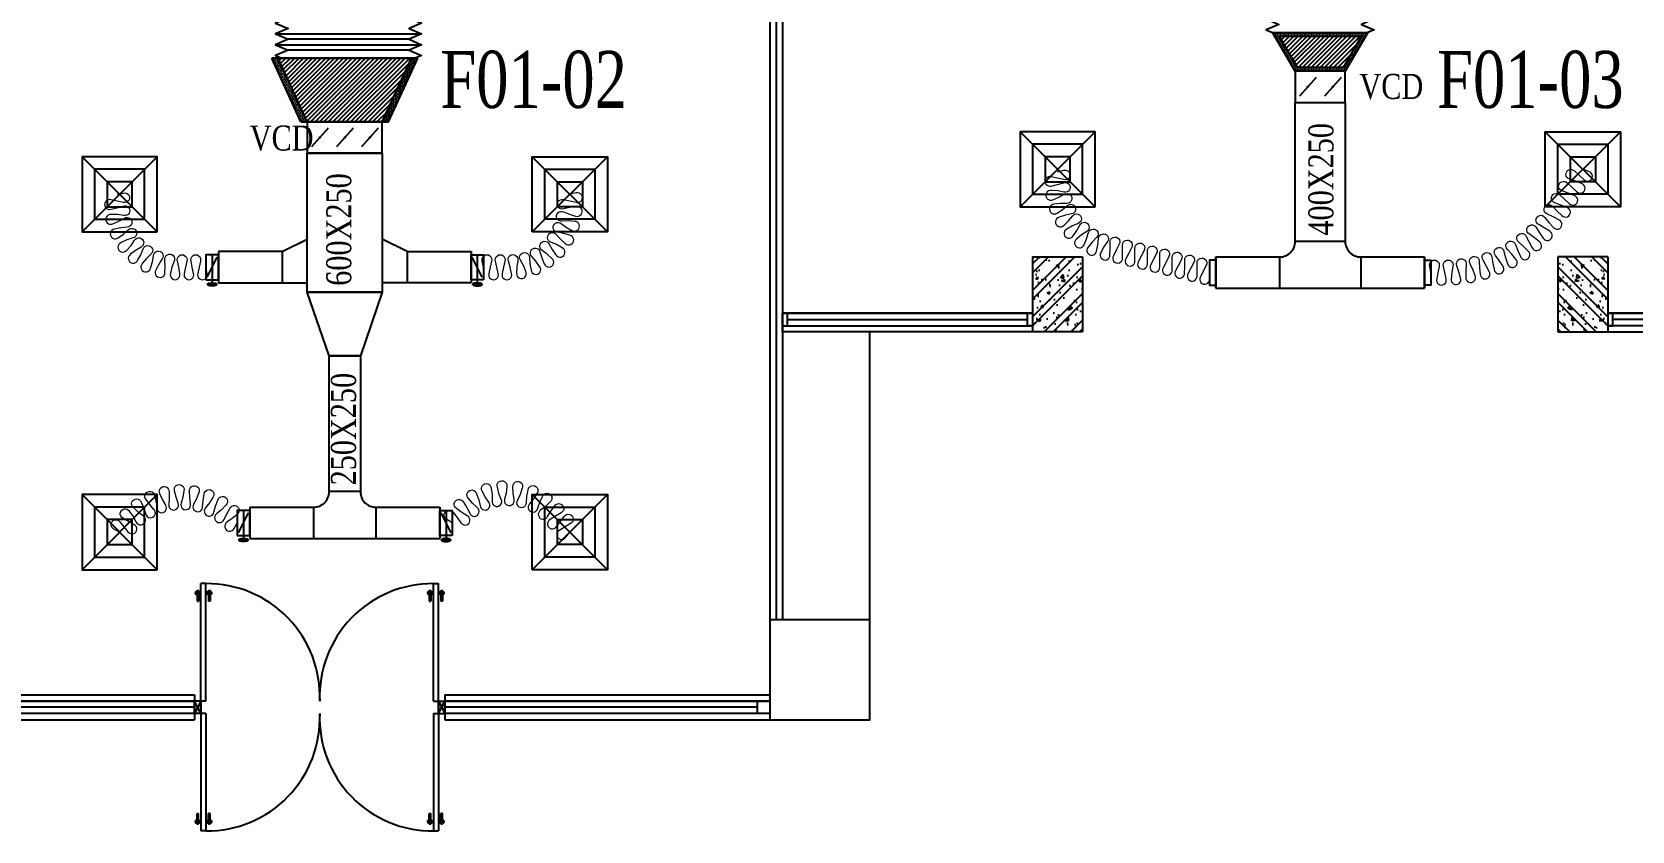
# Model space of a CAD drawing. Header units: metres. Extents: x 352651 to 1421851, y -87441 to -24441.
# Drawn here: x 376832 to 389626, y -74148 to -67763 of the extents above; entities that cross this region are included whole.
import ezdxf

# ---------------------------------------------------------------- set-up
doc = ezdxf.new("R2010")
doc.units = ezdxf.units.M
doc.header["$LTSCALE"] = 300
doc.header["$MEASUREMENT"] = 0
for name, color, linetype in [('bat noi mem', 4, 'CONTINUOUS'), ('CUA', 8, 'CONTINUOUS'), ('CUAGIO', 2, 'CONTINUOUS'), ('KICH-THUOC', 9, 'CONTINUOUS'), ('KT', 1, 'CONTINUOUS'), ('NOITHAT', 145, 'CONTINUOUS'), ('THAY', 9, 'CONTINUOUS'), ('vach', 6, 'CONTINUOUS')]:
    doc.layers.add(name, color=color, linetype=linetype)
doc.layers.add('noi mem', color=5, linetype='BATTING', lineweight=0)
doc.styles.add('PHU', font='vntimeh.shx', dxfattribs={"width": 0.8})
doc.styles.add('ROMANS', font='romans.shx', dxfattribs={"width": 0.75, "bigfont": 'romancvn.shx'})
doc.linetypes.add('BATTING', pattern='A,0.0001,-0.1,[134,ltypeshp.shx,S=0.1,R=0,X=-0.1,Y=0],-0.2,[134,ltypeshp.shx,S=0.1,R=180,X=0.1,Y=0],-0.1', length=0.4001)
pattern_1 = [(0, (-81853.95, 217304.134), (6.25, -12.5), [0, -12.5])]

# ---------------------------------------------------------------- blocks, each defined once
blk = doc.blocks.new('cot1')
at = {"layer": 'vach'}
blk.add_lwpolyline([(-400, -400), (400, -400), (400, 400), (-400, 400)], close=True, dxfattribs=at)
blk = doc.blocks.new('SAD')
at = {"layer": 'CUAGIO', "color": 8}
for p, q in [((-300, -300), (300, 300)), ((300, -300), (-300, 300))]:
    blk.add_line(p, q, dxfattribs=at)
at = {"layer": 'CUAGIO'}
blk.add_lwpolyline([(300, -300), (300, 300), (-300, 300), (-300, -300)], close=True, dxfattribs=at)
at = {"layer": 'CUAGIO', "color": 8}
for points in [[(200, -200), (200, 200), (-200, 200), (-200, -200)], [(100, -100), (100, 100), (-100, 100), (-100, -100)]]:
    blk.add_lwpolyline(points, close=True, dxfattribs=at)
blk = doc.blocks.new('1-van gio D200')
at = {"layer": 'CUAGIO'}
h = blk.add_hatch(dxfattribs=at)
h.set_pattern_fill('ANSI31', color=256, scale=100, style=0)
edge = h.paths.add_edge_path()
edge.add_ellipse((486127, -58494), major_axis=(-38.1, 0), ratio=0.310482, start_angle=0, end_angle=360, ccw=False)
for p, q in [((486167, -58437), (486087, -58277)), ((486127, -58257), (486127, -58494))]:
    blk.add_line(p, q, dxfattribs=at)
at = {"layer": 'CUAGIO', "const_width": 3}
for points in [[(486127, -58457), (486177, -58457), (486177, -58257), (486077, -58257), (486077, -58457), (486127, -58457)], [(486167, -58437), (486087, -58277)], [(486127, -58257), (486127, -58494)]]:
    blk.add_lwpolyline(points, dxfattribs=at)
at = {"layer": 'CUAGIO'}
blk.add_lwpolyline([(486177, -58457), (486077, -58457), (486077, -58257), (486177, -58257)], close=True, dxfattribs=at)
at = {"layer": 'CUAGIO', "const_width": 5.35}
blk.add_lwpolyline([(486131, -58357, -1), (486123, -58357, -1)], format="xyb", close=True, dxfattribs=at)
at = {"layer": 'CUAGIO', "extrusion": (0, 0, -1)}
blk.add_ellipse((486127, -58494), major_axis=(-38.1, 0), ratio=0.310482, start_param=-1.570796, end_param=4.712389, dxfattribs=at)

msp = doc.modelspace()

# ---------------------------------------------------------------- hatches: boundary and pattern name
at = {"layer": 'CUAGIO'}
h = msp.add_hatch(dxfattribs=at)
h.set_pattern_fill('DOTS', color=256, scale=200, style=0)
h.set_pattern_definition(pattern_1)
h.paths.add_polyline_path([(378799, -67971), (378749, -67971), (378982.5, -68481), (379032.5, -68481)])
h = msp.add_hatch(dxfattribs=at)
h.set_pattern_fill('DOTS', color=256, scale=200, style=0)
h.set_pattern_definition(pattern_1)
h.paths.add_polyline_path([(379632.5, -68481), (379682.5, -68481), (379916, -67971), (379866, -67971)])
at = {"layer": 'KICH-THUOC'}
h = msp.add_hatch(dxfattribs=at)
h.set_pattern_fill('DOTS', color=2, scale=200, style=0)
h.set_pattern_definition([(0, (-203304.336, -94.412), (6.25, 12.5), [0, -12.5])])
h.paths.add_polyline_path([(386803.8, -67795.5), (387461.3, -67795.5), (387315.3, -68045.5), (386949.7, -68045.5)], flags=16)
h.paths.add_polyline_path([(386751.5, -67765.5), (387513.5, -67765.5), (387332.5, -68075.5), (386932.5, -68075.5)])
h = msp.add_hatch(dxfattribs=at)
h.set_pattern_fill('ANSI31', color=2, scale=200, style=0)
h.set_pattern_definition([(45, (-203304.336, -94.412), (-17.6776695, 17.6776695), [])])
h.paths.add_polyline_path([(386803.8, -67795.5), (386905.6, -67969.9), (387359.5, -67969.9), (387461.3, -67795.5)])
h.paths.add_polyline_path([(386905.6, -67969.9), (386949.7, -68045.5), (387315.3, -68045.5), (387359.5, -67969.9)])
h = msp.add_hatch(dxfattribs=at)
h.set_pattern_fill('ANSI31', color=2, scale=200, style=0)
h.set_pattern_definition([(45, (-203304.336, -94.41), (-17.6776695, 17.6776695), [])])
h.paths.add_polyline_path([(379632.5, -68481), (379032.5, -68481), (378799, -67971), (379866, -67971)])
at = {"layer": 'NOITHAT', "linetype": 'Continuous'}
h = msp.add_hatch(dxfattribs=at)
h.set_pattern_fill('AR-CONC,_O', color=256, scale=30)
h.set_pattern_definition([(50, (-89100, -347750.56), (215.178055, -18.82564), [22.5, -247.5]), (355, (-89100, -347750.56), (-41.6254, 225.65764), [18, -198]), (100.4514, (-89082.07, -347752.12), (173.552815, 206.83186), [19.12206, -210.34263]), (46.1842, (-89100, -347690.56), (320.17231, -49.6557), [33.75, -371.25]), (96.6356, (-89073.32, -347694.7), (280.39881, 292.23536), [28.68309, -315.5139]), (351.1842, (-89100, -347690.56), (280.39858, 292.23558), [27, -297]), (21, (-89070, -347705.56), (179.072116, -120.78567), [22.5, -247.5]), (326, (-89070, -347705.56), (72.9946, 217.54501), [18, -198]), (71.4514, (-89055.08, -347715.62), (252.06679, 96.75915), [19.12206, -210.34263]), (37.5, (-89100, -347750.556), (3.647957, 99.868156), [0, -195.6, 0, -201, 0, -198.75]), (7.5, (-89100, -347750.56), (78.920861, 118.323514), [0, -114.6, 0, -191.1, 0, -75.75]), (327.5, (-89166.9, -347750.556), (160.146731, -6.766462), [0, -75, 0, -234, 0, -310.5]), (317.5, (-89196.9, -347750.56), (174.95585, 30.031495), [0, -97.5, 0, -155.4, 0, -220.5])])
h.paths.add_polyline_path([(384832.5, -70159.6), (385232.5, -70159.6), (385232.5, -69559.6), (384832.5, -69559.6)])
h = msp.add_hatch(dxfattribs=at)
h.set_pattern_fill('ANSI32,_O', color=256, scale=400)
h.set_pattern_definition([(45, (-89100, -347750.56), (-106.066017, 106.066017), []), (45, (-89029.29, -347750.56), (-106.066017, 106.066017), [])])
h.paths.add_polyline_path([(384832.5, -70159.6), (385232.5, -70159.6), (385232.5, -69559.6), (384832.5, -69559.6)])
h = msp.add_hatch(dxfattribs=at)
h.set_pattern_fill('AR-CONC,_O', color=256, scale=30)
h.set_pattern_definition([(130, (863365.03, -347750.56), (-215.178055, -18.82564), [22.5, -247.5]), (185, (863365.03, -347750.56), (41.6254, 225.65764), [18, -198]), (79.5486, (863347.1, -347752.12), (-173.552815, 206.83186), [19.12206, -210.34263]), (133.8158, (863365.03, -347690.56), (-320.17231, -49.6557), [33.75, -371.25]), (83.3644, (863338.35, -347694.7), (-280.39881, 292.23536), [28.68309, -315.5139]), (188.8158, (863365.03, -347690.56), (-280.39858, 292.23558), [27, -297]), (159, (863335.03, -347705.56), (-179.072116, -120.78567), [22.5, -247.5]), (214, (863335.03, -347705.56), (-72.9946, 217.54501), [18, -198]), (108.5486, (863320.1, -347715.62), (-252.06679, 96.75915), [19.12206, -210.34263]), (142.5, (863365.03, -347750.556), (-3.647957, 99.868156), [0, -195.6, 0, -201, 0, -198.75]), (172.5, (863365.03, -347750.56), (-78.920861, 118.323514), [0, -114.6, 0, -191.1, 0, -75.75]), (212.5, (863431.93, -347750.556), (-160.146731, -6.766462), [0, -75, 0, -234, 0, -310.5]), (222.5, (863461.93, -347750.56), (-174.95585, 30.031495), [0, -97.5, 0, -155.4, 0, -220.5])])
h.paths.add_polyline_path([(389432.5, -70159.6), (389032.5, -70159.6), (389032.5, -69559.6), (389432.5, -69559.6)])
h = msp.add_hatch(dxfattribs=at)
h.set_pattern_fill('ANSI32,_O', color=256, scale=400)
h.set_pattern_definition([(135, (863365.03, -347750.56), (106.066017, 106.066017), []), (135, (863294.32, -347750.56), (106.066017, 106.066017), [])])
h.paths.add_polyline_path([(389432.5, -70159.6), (389032.5, -70159.6), (389032.5, -69559.6), (389432.5, -69559.6)])

# ---------------------------------------------------------------- linework, layer by layer
at = {"layer": 'bat noi mem'}
for p, q in [((378779.4, -67778.1), (379946.4, -67778.1)), ((378779.4, -67863.9), (379946.4, -67863.9)), ((379846.4, -67821), (378879.4, -67821)), ((379846.4, -67906.7), (378879.4, -67906.7)), ((378799, -67971), (379866, -67971)), ((379866, -67971), (378799, -67971))]:
    msp.add_line(p, q, dxfattribs=at)
for points in [[(386751.5, -67465.5), (386701.5, -67487), (386801.5, -67529.8), (386701.5, -67572.7), (386801.5, -67615.5), (386701.5, -67658.4), (386801.5, -67701.3), (386701.5, -67744.1), (386751.5, -67765.5)], [(387513.5, -67465.5), (387563.5, -67487), (387463.5, -67529.8), (387563.5, -67572.7), (387463.5, -67615.5), (387563.5, -67658.4), (387463.5, -67701.3), (387563.5, -67744.1), (387513.5, -67765.5)], [(378829.4, -67671), (378779.4, -67692.4), (378879.4, -67735.3), (378779.4, -67778.1), (378879.4, -67821), (378779.4, -67863.9), (378879.4, -67906.7), (378779.4, -67949.6), (378829.4, -67971)], [(379896.4, -67671), (379946.4, -67692.4), (379846.4, -67735.3), (379946.4, -67778.1), (379846.4, -67821), (379946.4, -67863.9), (379846.4, -67906.7), (379946.4, -67949.6), (379896.4, -67971)]]:
    msp.add_lwpolyline(points, dxfattribs=at)
at = {"layer": 'CUA', "linetype": 'Continuous'}
for p, q in [((382832.5, -65859.6), (382832.5, -72459.6)), ((382732.5, -65959.6), (382732.5, -72459.6)), ((382782.5, -65909.6), (382782.5, -72459.6)), ((384832.5, -70009.6), (382832.5, -70009.6)), ((382832.5, -70009.6), (384832.5, -70009.6)), ((382872.5, -70059.6), (384792.5, -70059.6)), ((389432.5, -70009.6), (391432.5, -70009.6)), ((391432.5, -70009.6), (389432.5, -70009.6)), ((391392.5, -70059.6), (389472.5, -70059.6)), ((382832.5, -70109.6), (384832.5, -70109.6)), ((383532.5, -72459.6), (383532.5, -70159.6)), ((391432.5, -70109.6), (389432.5, -70109.6)), ((375532.5, -73109.6), (378132.5, -73109.6)), ((378132.5, -73109.6), (375532.5, -73109.6)), ((378132.5, -73159.6), (375572.5, -73159.6)), ((382732.5, -73109.6), (380132.5, -73109.6)), ((380132.5, -73109.6), (382732.5, -73109.6)), ((382632.5, -73159.6), (380132.5, -73159.6)), ((378132.5, -73209.6), (375532.5, -73209.6)), ((382732.5, -73209.6), (380132.5, -73209.6))]:
    msp.add_line(p, q, dxfattribs=at)
at = {"layer": 'CUA'}
for p, q in [((378182, -72245.8), (378132.8, -72245.8)), ((378151.5, -72262), (378151.5, -72311.3)), ((378157.4, -72219.6), (378157.4, -72274.5)), ((378163.3, -72262), (378163.3, -72311.3)), ((378182.5, -73109.6), (378182.5, -72171.1)), ((378222.5, -72171.1), (378182.5, -72171.1)), ((378222.5, -73109.6), (378222.5, -72171.1)), ((378225.6, -72245.8), (378274.8, -72245.8)), ((378244.4, -72262), (378244.4, -72311.3)), ((378250.3, -72219.6), (378250.3, -72274.5)), ((378256.2, -72262), (378256.2, -72311.3)), ((380039.4, -72245.8), (379990.2, -72245.8)), ((380008.9, -72262), (380008.9, -72311.3)), ((380014.8, -72219.6), (380014.8, -72274.5)), ((380020.7, -72262), (380020.7, -72311.3)), ((380042.5, -73109.6), (380042.5, -72171.1)), ((380042.5, -72171.1), (380082.5, -72171.1)), ((380082.5, -73109.6), (380082.5, -72171.1)), ((380083, -72245.8), (380132.2, -72245.8)), ((380101.7, -72262), (380101.7, -72311.3)), ((380107.7, -72219.6), (380107.7, -72274.5)), ((380113.6, -72262), (380113.6, -72311.3)), ((378151.5, -72311.3), (378163.3, -72311.3)), ((378256.2, -72311.3), (378244.4, -72311.3)), ((380008.9, -72311.3), (380020.7, -72311.3)), ((380113.6, -72311.3), (380101.7, -72311.3)), ((378132.5, -73209.6), (378132.5, -73109.6)), ((378182.5, -73109.6), (378132.5, -73209.6)), ((378182.5, -73209.6), (378132.5, -73109.6)), ((378182.5, -73109.6), (378132.5, -73109.6)), ((378132.5, -73109.6), (378132.5, -73209.6)), ((378182.5, -73209.6), (378132.5, -73109.6)), ((378182.5, -73109.6), (378132.5, -73209.6)), ((378182.5, -73109.6), (378132.5, -73109.6)), ((378182.5, -73109.6), (378132.5, -73109.6)), ((378182.5, -73109.6), (378182.5, -73209.6)), ((378182.5, -73209.6), (378182.5, -73109.6)), ((378222.5, -73109.6), (378182.5, -73109.6)), ((380042.5, -73109.6), (380082.5, -73109.6)), ((380082.5, -73109.6), (380082.5, -73209.6)), ((380082.5, -73109.6), (380132.5, -73209.6)), ((380082.5, -73209.6), (380132.5, -73109.6)), ((380082.5, -73109.6), (380132.5, -73109.6)), ((380082.5, -73209.6), (380082.5, -73109.6)), ((380082.5, -73209.6), (380132.5, -73109.6)), ((380082.5, -73109.6), (380132.5, -73209.6)), ((380082.5, -73109.6), (380132.5, -73109.6)), ((380132.5, -73209.6), (380132.5, -73109.6)), ((380132.5, -73109.6), (380132.5, -73209.6)), ((378182.5, -73209.6), (378132.5, -73209.6)), ((378182.5, -73209.6), (378132.5, -73209.6)), ((378182.5, -73209.6), (378132.5, -73209.6)), ((378182.5, -73209.6), (378182.5, -74148)), ((378222.5, -73209.6), (378182.5, -73209.6)), ((378222.5, -73209.6), (378222.5, -74148)), ((380042.5, -73209.6), (380042.5, -74148)), ((380042.5, -73209.6), (380082.5, -73209.6)), ((380082.5, -73209.6), (380082.5, -74148)), ((380082.5, -73209.6), (380132.5, -73209.6)), ((380082.5, -73209.6), (380132.5, -73209.6)), ((378182, -74073.3), (378132.8, -74073.3)), ((378151.5, -74007.8), (378163.3, -74007.8)), ((378151.5, -74057.1), (378151.5, -74007.8)), ((378157.4, -74099.5), (378157.4, -74044.6)), ((378163.3, -74057.1), (378163.3, -74007.8)), ((378225.6, -74073.3), (378274.8, -74073.3)), ((378244.4, -74057.1), (378244.4, -74007.8)), ((378256.2, -74007.8), (378244.4, -74007.8)), ((378250.3, -74099.5), (378250.3, -74044.6)), ((378256.2, -74057.1), (378256.2, -74007.8)), ((380039.4, -74073.3), (379990.2, -74073.3)), ((380008.9, -74057.1), (380008.9, -74007.8)), ((380008.9, -74007.8), (380020.7, -74007.8)), ((380014.8, -74099.5), (380014.8, -74044.6)), ((380020.7, -74057.1), (380020.7, -74007.8)), ((380083, -74073.3), (380132.2, -74073.3)), ((380113.6, -74007.8), (380101.7, -74007.8)), ((380101.7, -74057.1), (380101.7, -74007.8)), ((380107.7, -74099.5), (380107.7, -74044.6)), ((380113.6, -74057.1), (380113.6, -74007.8)), ((378222.5, -74148), (378182.5, -74148)), ((380042.5, -74148), (380082.5, -74148))]:
    msp.add_line(p, q, dxfattribs=at)
at = {"layer": 'CUA', "linetype": 'Continuous'}
for points in [[(382832.5, -70109.6), (382872.5, -70109.6), (382872.5, -70009.6), (382832.5, -70009.6)], [(384832.5, -70109.6), (384792.5, -70109.6), (384792.5, -70009.6), (384832.5, -70009.6)], [(389432.5, -70109.6), (389472.5, -70109.6), (389472.5, -70009.6), (389432.5, -70009.6)], [(382732.5, -73209.6), (382632.5, -73209.6), (382632.5, -73109.6), (382732.5, -73109.6)], [(382732.5, -73109.6), (382732.5, -73109.6), (382632.5, -73109.6), (382632.5, -73109.6)]]:
    msp.add_lwpolyline(points, close=True, dxfattribs=at)
at = {"layer": 'CUA'}
for centre in [(378157.4, -72245.8), (378250.3, -72245.8), (380014.8, -72245.8), (380107.7, -72245.8), (378157.4, -74073.3), (378250.3, -74073.3), (380014.8, -74073.3), (380107.7, -74073.3)]:
    msp.add_circle(centre, 17.3, dxfattribs=at)
for centre, start, end in [((378230.2, -73074.1), 357.74899, 90.48779), ((380034.8, -73074.1), 89.51221, 182.25101), ((378230.2, -73245), 269.51221, 2.25101), ((380034.8, -73245), 177.74899, 270.48779)]:
    msp.add_arc(centre, 903, start, end, dxfattribs=at)
at = {"layer": 'CUAGIO'}
for p, q in [((379916, -67971), (378749, -67971)), ((378982.5, -68481), (378749, -67971)), ((378749, -67971), (379916, -67971)), ((378799, -67971), (379866, -67971)), ((379866, -67971), (378799, -67971)), ((379032.5, -68481), (378799, -67971)), ((379632.5, -68481), (379866, -67971)), ((379682.5, -68481), (379916, -67971)), ((387099.5, -68126.3), (386965.6, -68274.8)), ((387299.5, -68126.3), (387165.6, -68274.8)), ((379032.5, -68481), (378982.5, -68481)), ((378982.5, -68481), (379682.5, -68481)), ((379032.5, -68481), (378982.5, -68481)), ((379199.5, -68531.7), (379065.6, -68680.3)), ((379399.5, -68531.7), (379265.6, -68680.3)), ((379599.5, -68531.7), (379465.6, -68680.3)), ((379632.5, -68481), (379682.5, -68481)), ((379632.5, -68481), (379682.5, -68481)), ((379632.5, -68731), (379032.5, -68731)), ((378832.5, -69517.8), (379032.5, -69417.8)), ((379832.5, -69517.8), (379632.5, -69417.8)), ((387332.5, -69435.5), (386932.5, -69435.5)), ((378832.5, -69517.8), (378322.5, -69517.8)), ((378322.5, -69517.8), (378322.5, -69767.8)), ((378832.5, -69517.8), (378832.5, -69767.8)), ((379832.5, -69517.8), (380342.5, -69517.8)), ((379832.5, -69517.8), (379832.5, -69767.8)), ((380342.5, -69517.8), (380342.5, -69767.8)), ((386297.5, -69560.5), (386297.5, -69810.5)), ((386297.5, -69810.5), (386297.5, -69560.5)), ((386807.5, -69560.5), (386807.5, -69810.5)), ((387457.5, -69560.5), (387457.5, -69810.5)), ((387967.5, -69560.5), (387967.5, -69810.5)), ((387967.5, -69810.5), (387967.5, -69560.5)), ((378322.5, -69767.8), (379032.5, -69767.8)), ((380342.5, -69767.8), (379632.5, -69767.8)), ((379457.5, -71436), (379207.5, -71436)), ((378572.5, -71561), (378572.5, -71811)), ((379082.5, -71561), (379082.5, -71811)), ((379582.5, -71561), (379582.5, -71811)), ((380092.5, -71561), (380092.5, -71811))]:
    msp.add_line(p, q, dxfattribs=at)
at = {"layer": 'CUAGIO', "ltscale": 1.5}
for p, q in [((386807.5, -69810.5), (387457.5, -69810.5)), ((379082.5, -71811), (379582.5, -71811))]:
    msp.add_line(p, q, dxfattribs=at)
at = {"layer": 'CUAGIO'}
for points in [[(386932.5, -68325.5), (387332.5, -68325.5), (387332.5, -68075.5), (386932.5, -68075.5)], [(379032.5, -68731), (379632.5, -68731), (379632.5, -68481), (379032.5, -68481)], [(378322.5, -69542.8), (378272.5, -69542.8), (378272.5, -69742.8), (378322.5, -69742.8)], [(380342.5, -69542.8), (380392.5, -69542.8), (380392.5, -69742.8), (380342.5, -69742.8)], [(386297.5, -69585.5), (386247.5, -69585.5), (386247.5, -69785.5), (386297.5, -69785.5)], [(387967.5, -69585.5), (388017.5, -69585.5), (388017.5, -69785.5), (387967.5, -69785.5)], [(379032.5, -69841), (379632.5, -69841), (379457.5, -70351), (379207.5, -70351)], [(378572.5, -71586), (378522.5, -71586), (378522.5, -71786), (378572.5, -71786)], [(380092.5, -71586), (380142.5, -71586), (380142.5, -71786), (380092.5, -71786)]]:
    msp.add_lwpolyline(points, close=True, dxfattribs=at)
at = {"layer": 'CUAGIO', "const_width": 10}
for points in [[(387027.5, -68200.5, -1), (387037.5, -68200.5, -1)], [(387227.5, -68200.5, -1), (387237.5, -68200.5, -1)], [(379127.5, -68606, -1), (379137.5, -68606, -1)], [(379327.5, -68606, -1), (379337.5, -68606, -1)], [(379527.5, -68606, -1), (379537.5, -68606, -1)]]:
    msp.add_lwpolyline(points, format="xyb", close=True, dxfattribs=at)
at = {"layer": 'CUAGIO', "color": 2}
msp.add_lwpolyline([(386297.5, -69560.5), (386807.5, -69560.5, 0.4142136), (386932.5, -69435.5), (386932.5, -68325.5), (387332.5, -68325.5), (387332.5, -69435.5, 0.4142136), (387457.5, -69560.5), (387967.5, -69560.5)], format="xyb", dxfattribs=at)
msp.add_lwpolyline([(379632.5, -69841), (379032.5, -69841), (379032.5, -68731), (379632.5, -68731)], close=True, dxfattribs=at)
for points in [[(386297.5, -69810.5), (386807.5, -69810.5)], [(387457.5, -69810.5), (387967.5, -69810.5)]]:
    msp.add_lwpolyline(points, dxfattribs=at)
at = {"layer": 'CUAGIO'}
msp.add_lwpolyline([(378572.5, -71561), (379082.5, -71561, 0.4142136), (379207.5, -71436), (379207.5, -70351), (379457.5, -70351), (379457.5, -71436, 0.4142136), (379582.5, -71561), (380092.5, -71561)], format="xyb", dxfattribs=at)
for points in [[(378572.5, -71811), (379082.5, -71811)], [(379582.5, -71811), (380092.5, -71811)]]:
    msp.add_lwpolyline(points, dxfattribs=at)
at = {"layer": 'KICH-THUOC', "color": 2}
for points in [[(386751.5, -67765.5), (387513.5, -67765.5), (387332.5, -68075.5), (386932.5, -68075.5)], [(386803.8, -67795.5), (387461.3, -67795.5), (387315.3, -68045.5), (386949.7, -68045.5)]]:
    msp.add_lwpolyline(points, close=True, dxfattribs=at)
at = {"layer": 'noi mem', "linetype": 'ByBlock', "ltscale": 1.5}
for points in [[(385032.5, -68879.6), (385082.5, -68867.6, -1.3333333), (385082.5, -68942.6), (385032.5, -68930.7), (384982.5, -68918.8, 1.3333333), (384982.5, -68993.8), (385032.5, -68981.8), (385081.2, -68967.3, -1.3333333), (385085.2, -69042.2), (385035.2, -69032.9), (384983.4, -69028.7, 1.3333333), (384994.7, -69102.8), (385042.9, -69083.4), (385087.8, -69059.7, -1.3333333), (385106.3, -69132.4), (385055.5, -69132.9), (385003.8, -69138.9, 1.3333333), (385029.3, -69209.4), (385072.8, -69181), (385112.3, -69149, -1.3333333), (385144.5, -69216.7), (385094.8, -69227.2), (385045.2, -69243, 1.3333333), (385083.9, -69307.3), (385121.1, -69271), (385153.6, -69231.9, -1.3333333), (385198.4, -69292.1), (385151.6, -69312), (385106.1, -69337.1, 1.3333333), (385156.5, -69392.7), (385186, -69349.8), (385210.3, -69305.2, -1.3333333), (385265.8, -69355.6), (385223.8, -69384.1), (385184.1, -69417.7, 1.3333333), (385244.3, -69462.4), (385264.9, -69414.6), (385280.1, -69366.1, -1.3333333), (385344.4, -69404.7), (385308.7, -69440.9), (385276.2, -69481.5, 1.3333333), (385344, -69513.7), (385354.9, -69462.8), (385360.3, -69412.3, -1.3333333), (385430.9, -69437.7), (385403, -69480.1), (385378.7, -69525.9, 1.3333333), (385451.2, -69544.9), (385452.4, -69493), (385452.6, -69441.6, -1.3333333), (385525.5, -69459.3), (385502.1, -69505.1), (385478.7, -69550.9, 1.3333333), (385551.6, -69568.5), (385551.8, -69517.1), (385552, -69465.7, -1.3333333), (385624.9, -69483.4), (385601.5, -69529.1), (385578.1, -69574.9, 1.3333333), (385651, -69592.6), (385651.2, -69541.2), (385651.4, -69489.8, -1.3333333), (385724.3, -69507.4), (385700.9, -69553.2), (385677.5, -69599, 1.3333333), (385750.4, -69616.6), (385750.6, -69565.2), (385750.7, -69513.8, -1.3333333), (385823.6, -69531.5), (385800.3, -69577.3), (385776.9, -69623.1, 1.3333333), (385849.8, -69640.7), (385850, -69589.3), (385850.1, -69537.9, -1.3333333), (385923, -69555.5), (385899.7, -69601.3), (385876.3, -69647.1, 1.3333333), (385949.2, -69664.8), (385949.4, -69613.4), (385949.5, -69562, -1.3333333), (386022.4, -69579.6), (385999, -69625.4), (385975.7, -69671.2, 1.3333333), (386048.6, -69688.8), (386048.7, -69637.4), (386048.9, -69586, -1.3333333), (386121.8, -69603.7), (386098.4, -69649.5), (386075.1, -69695.2, 1.3333333), (386148, -69712.9), (386148.1, -69661.5), (386148.3, -69610.1, -1.3333333), (386221.2, -69627.7), (386197.8, -69673.5), (386174.5, -69719.3, 1.3333333), (386247.3, -69737), (386247.5, -69685.5)], [(388017.5, -69685.5), (388008.1, -69635.5, -1.3333333), (388083.1, -69635.5), (388073.6, -69685.5), (388064.2, -69735.6, 1.3333333), (388139.2, -69735.5), (388129.7, -69685.5), (388118.4, -69636.2, -1.3333333), (388193.3, -69633.5), (388185.7, -69683.4), (388180.7, -69734.4, 1.3333333), (388255.4, -69727.8), (388241.5, -69678.5), (388225.2, -69630.6, -1.3333333), (388299.5, -69620.2), (388297, -69670.6), (388297.3, -69721.9, 1.3333333), (388371, -69707.6), (388352.1, -69660), (388330.9, -69614.1, -1.3333333), (388403.7, -69596), (388406.5, -69646.4), (388412.1, -69697.4, 1.3333333), (388483.8, -69675.6), (388460.1, -69630.2), (388434.4, -69586.7, -1.3333333), (388504.9, -69561.2), (388512.9, -69611.1), (388523.7, -69661.2, 1.3333333), (388592.8, -69632.2), (388564.5, -69589.4), (388534.5, -69548.8, -1.3333333), (388602, -69516.2), (388615, -69565), (388630.9, -69613.8, 1.3333333), (388696.7, -69577.7), (388664.2, -69538.1), (388630.1, -69500.8, -1.3333333), (388693.9, -69461.5), (388711.9, -69508.7), (388732.8, -69555.5, 1.3333333), (388794.5, -69512.9), (388758.1, -69476.8), (388720.3, -69443.3, -1.3333333), (388779.7, -69397.5), (388802.5, -69442.7), (388828, -69487.1, 1.3333333), (388885, -69438.4), (388845.1, -69406.2), (388804.1, -69376.7, -1.3333333), (388858.5, -69325.1), (388885.8, -69367.7), (388915.8, -69409.2, 1.3333333), (388967.5, -69354.9), (388924.4, -69327), (388880.6, -69301.9, -1.3333333), (388929.4, -69245), (388960.9, -69284.5), (388995, -69322.7, 1.3333333), (389040.8, -69263.4), (388995.2, -69240.1), (388949, -69219.6, -1.3333333), (388991.7, -69158), (389027.1, -69194), (389064.7, -69228.7, 1.3333333), (389104.4, -69165.1), (389056.8, -69146.5), (389009.2, -69128.4, -1.3333333), (389048.4, -69064.5), (389086.1, -69098.6), (389123.8, -69132.8, 1.3333333), (389163, -69068.9), (389115.4, -69050.8), (389067.8, -69032.8, -1.3333333), (389107, -68968.8), (389144.7, -69003), (389182.4, -69037.2, 1.3333333), (389221.5, -68973.2), (389174, -68955.2), (389126.4, -68937.2, -1.3333333), (389165.5, -68873.2), (389203.2, -68907.4), (389240.9, -68941.6, 1.3333333), (389280.1, -68877.6), (389232.5, -68859.6)], [(377512.5, -69059.6), (377562.5, -69049.2, -1.3333333), (377562.5, -69124.2), (377512.5, -69113.9), (377462.5, -69103.6, 1.3333333), (377462.6, -69178.6), (377512.6, -69168.1), (377560.9, -69154.2, -1.3333333), (377566.5, -69229), (377516.6, -69222.3), (377464.8, -69221.5, 1.3333333), (377478.7, -69295.2), (377526.7, -69275.6), (377570.7, -69251.2, -1.3333333), (377592.7, -69322.9), (377542.6, -69327.4), (377491.9, -69338.2, 1.3333333), (377521.9, -69407), (377564.3, -69377.2), (377601.8, -69343.6, -1.3333333), (377639.2, -69408.6), (377591.4, -69424.2), (377544.4, -69446, 1.3333333), (377588.9, -69506.3), (377623.6, -69467.8), (377652.7, -69426.8, -1.3333333), (377703.7, -69481.7), (377660.5, -69507.6), (377619.6, -69539.3, 1.3333333), (377676.4, -69588.3), (377701.7, -69543), (377720.8, -69496.5, -1.3333333), (377782.8, -69538.7), (377746.5, -69573.6), (377713.7, -69613.6, 1.3333333), (377780, -69648.6), (377794.5, -69598.9), (377802.8, -69549.3, -1.3333333), (377872.6, -69576.6), (377845, -69618.7), (377821.9, -69665, 1.3333333), (377894.4, -69684.4), (377897.5, -69632.7), (377894.5, -69582.4, -1.3333333), (377968.7, -69593.5), (377951.1, -69640.7), (377938.8, -69691, 1.3333333), (378013.8, -69693.8), (378005.4, -69642.8), (377995, -69592.8, -1.3333333), (378070, -69592.8), (378059.6, -69642.8), (378049.3, -69692.8, 1.3333333), (378124.3, -69692.8), (378113.9, -69642.8), (378103.6, -69592.8, -1.3333333), (378178.6, -69592.8), (378168.2, -69642.8), (378157.9, -69692.8, 1.3333333), (378232.9, -69692.8), (378222.5, -69642.8)], [(380442.5, -69642.8), (380431.7, -69592.8, -1.3333333), (380506.7, -69592.8), (380495.8, -69642.8), (380485, -69692.8, 1.3333333), (380560, -69692.8), (380549.1, -69642.8), (380538.2, -69592.8, -1.3333333), (380613.2, -69592.8), (380602.4, -69642.8), (380591.6, -69692.8, 1.3333333), (380666.6, -69692.7), (380655.7, -69642.7), (380641.5, -69594.3, -1.3333333), (380716.3, -69589.2), (380708.8, -69639.1), (380707.1, -69690.9, 1.3333333), (380780.9, -69677.6), (380761.2, -69629.6), (380736.8, -69585.5, -1.3333333), (380808.7, -69564.1), (380812.3, -69614.5), (380822, -69665.4, 1.3333333), (380891.1, -69636.3), (380861.4, -69593.8), (380827.9, -69556, -1.3333333), (380893.3, -69519.5), (380907.9, -69567.8), (380928.5, -69615.4, 1.3333333), (380989.5, -69571.8), (380951.2, -69536.8), (380910.3, -69507.4, -1.3333333), (380966.2, -69457.4), (380990.9, -69501.3), (381021.5, -69543.3, 1.3333333), (381071.5, -69487.4), (381026.5, -69461.6), (380980, -69441.9, -1.3333333), (381023.6, -69380.8), (381057.4, -69418.3), (381096.4, -69452.6, 1.3333333), (381133, -69387.1), (381083.4, -69371.8), (381033.8, -69362.7, -1.3333333), (381063, -69293.6), (381104.1, -69322.7), (381149.7, -69347.6, 1.3333333), (381171.1, -69275.8), (381119.3, -69271.7), (381068.9, -69273.6, -1.3333333), (381082.3, -69199.8), (381128.8, -69219.3), (381178.7, -69233.6, 1.3333333), (381183.8, -69158.8), (381132.5, -69166.1), (381082.5, -69177, -1.3333333), (381082.5, -69102), (381132.5, -69112.9), (381182.5, -69123.7, 1.3333333), (381182.5, -69048.7), (381132.5, -69059.6)]]:
    msp.add_lwpolyline(points, format="xyb", dxfattribs=at)
at = {"layer": 'noi mem', "ltscale": 1.5}
for points in [[(377532.5, -71759.6), (377487.5, -71735.6, -1.3333333), (377535.2, -71677.7), (377567.4, -71717.2), (377599.5, -71756.8, 1.3333333), (377647.2, -71698.9), (377602.3, -71674.9), (377558.5, -71647.5, -1.3333333), (377609.9, -71592.9), (377639.9, -71635), (377664.7, -71678.8, 1.3333333), (377721.2, -71629.5), (377681.2, -71598.9), (377643.6, -71563.5, -1.3333333), (377704.7, -71520), (377725.9, -71567.1), (377741.7, -71614.9, 1.3333333), (377806.7, -71577.6), (377773.5, -71539.8), (377743.5, -71497.7, -1.3333333), (377812, -71467), (377823.5, -71517.4), (377829.6, -71567.4, 1.3333333), (377900.7, -71543.5), (377875.5, -71500), (377854.4, -71452.8, -1.3333333), (377927.5, -71436.1), (377929, -71487.7), (377925.2, -71537.9, 1.3333333), (377999.6, -71528.5), (377983.4, -71480.8), (377971.9, -71430.5, -1.3333333), (378046.8, -71428.4), (378038.2, -71479.3), (378024.6, -71527.8, 1.3333333), (378099.5, -71533.1), (378092.9, -71483.2), (378091.5, -71431.5, -1.3333333), (378165.4, -71444.1), (378146.9, -71492.4), (378124.2, -71537.3, 1.3333333), (378196.5, -71557.1), (378199.8, -71506.9), (378208.5, -71455.9, -1.3333333), (378278.6, -71482.8), (378251, -71526.5), (378219.9, -71566.1, 1.3333333), (378287, -71599.7), (378300.1, -71551), (378318.6, -71502.8, -1.3333333), (378382, -71542.8), (378346.5, -71580.3), (378308.2, -71613, 1.3333333), (378367.4, -71659.1), (378389.7, -71614), (378415, -71569.6, -1.3333333), (378471.5, -71618.9), (378431.1, -71650), (378390.7, -71681.1, 1.3333333), (378447.3, -71730.3), (378472.5, -71686)], [(380192.5, -71686), (380149.2, -71659.4, -1.3333333), (380199.4, -71603.6), (380230.4, -71643.9), (380261.3, -71684.2, 1.3333333), (380311.6, -71628.6), (380268.5, -71601.9), (380227, -71571.1, -1.3333333), (380281.7, -71519.8), (380309.7, -71563.1), (380331.8, -71608, 1.3333333), (380391.9, -71563.2), (380355.2, -71529.3), (380321.7, -71490, -1.3333333), (380386.5, -71452.3), (380404.1, -71500.8), (380415.5, -71549.5, 1.3333333), (380484.1, -71519.4), (380456, -71478.1), (380432.3, -71432.2, -1.3333333), (380503.9, -71410.1), (380510.1, -71461.4), (380510.2, -71511.4, 1.3333333), (380583.9, -71497.6), (380565.8, -71451), (380553, -71400.9, -1.3333333), (380627.8, -71395.6), (380622.3, -71446.9), (380611, -71495.7, 1.3333333), (380686, -71498.8), (380678.9, -71449.3), (380677.7, -71397.7, -1.3333333), (380751.8, -71409.3), (380734.8, -71458.1), (380712.9, -71503.1, 1.3333333), (380785.1, -71523.1), (380789.4, -71473.2), (380799.9, -71422.6, -1.3333333), (380869.5, -71450.7), (380841.9, -71494.4), (380810.4, -71533.2, 1.3333333), (380876.3, -71569), (380891.7, -71521.4), (380913.3, -71474.5, -1.3333333), (380974.8, -71517.6), (380938.1, -71553.9), (380898.6, -71584.7, 1.3333333), (380954.7, -71634.4), (380980.5, -71591.5), (381011.3, -71550.5, -1.3333333), (381062.2, -71605.6), (381018.9, -71633.1), (380975.6, -71659.7, 1.3333333), (381025.7, -71715.5), (381056.8, -71675.2), (381087.9, -71635, -1.3333333), (381138, -71690.8), (381094.7, -71717.4), (381051.3, -71744, 1.3333333), (381101.4, -71799.8), (381132.5, -71759.6)]]:
    msp.add_lwpolyline(points, format="xyb", dxfattribs=at)
at = {"layer": 'THAY', "linetype": 'Continuous'}
for p, q in [((382832.5, -70159.6), (382832.5, -70009.6)), ((382832.5, -70009.6), (384832.5, -70009.6)), ((384832.5, -70009.6), (384832.5, -70159.6)), ((391432.5, -70009.6), (389432.5, -70009.6)), ((389432.5, -70009.6), (389432.5, -70159.6)), ((384832.5, -70159.6), (382832.5, -70159.6)), ((389432.5, -70159.6), (391432.5, -70159.6)), ((375532.5, -73059.6), (378132.5, -73059.6)), ((378132.5, -73059.6), (378132.5, -73259.6)), ((380132.5, -73059.6), (380132.5, -73259.6)), ((380132.5, -73059.6), (382732.5, -73059.6)), ((375532.5, -73259.6), (378132.5, -73259.6)), ((380132.5, -73259.6), (382782.5, -73259.6))]:
    msp.add_line(p, q, dxfattribs=at)
at = {"layer": 'vach'}
for p, q in [((384832.5, -69559.6), (385232.5, -69559.6)), ((384832.5, -69559.6), (384832.5, -70159.6)), ((385232.5, -69559.6), (385232.5, -70159.6)), ((389432.5, -69559.6), (389032.5, -69559.6)), ((389032.5, -69559.6), (389032.5, -70159.6)), ((389432.5, -69559.6), (389432.5, -70159.6)), ((385232.5, -70159.6), (384832.5, -70159.6)), ((389032.5, -70159.6), (389432.5, -70159.6))]:
    msp.add_line(p, q, dxfattribs=at)

# ---------------------------------------------------------------- block references
at = {"layer": 'CUAGIO'}
for name, p in [('SAD', (385032.5, -68859.6)), ('SAD', (377532.5, -69059.6)), ('1-van gio D200', (-105734.5, -11285.4)), ('SAD', (377532.5, -71759.6)), ('1-van gio D200', (-105984.5, -13328.6))]:
    msp.add_blockref(name, p, dxfattribs=at)
at = {"layer": 'CUAGIO', "xscale": -1}
for name, p in [('SAD', (389232.5, -68859.6)), ('SAD', (381132.5, -69059.6)), ('1-van gio D200', (864399.5, -11285.4)), ('SAD', (381132.5, -71759.6)), ('1-van gio D200', (864649.5, -13328.6))]:
    msp.add_blockref(name, p, dxfattribs=at)
at = {"layer": 'vach'}
msp.add_blockref('cot1', (383132.5, -72859.6), dxfattribs=at)

# ---------------------------------------------------------------- texts
at = {"layer": 'CUAGIO', "color": 2, "char_height": 200, "width": 439.881, "attachment_point": 7, "style": 'PHU'}
for insert in [(387446.2, -68302.1), (378572.8, -68714.4)]:
    msp.add_mtext('VCD', dxfattribs=dict(at, insert=insert))
at = {"layer": 'CUAGIO', "color": 2, "char_height": 200, "attachment_point": 1, "rotation": 90, "style": 'PHU'}
for s, insert, width in [('400x250', (387038.1, -69389.6), 1355.253), ('600x250', (379184.6, -69791), 1355.253), ('250x250', (379222.2, -71386), 1955.253)]:
    msp.add_mtext(s, dxfattribs=dict(at, insert=insert, width=width))
at = {"layer": 'KT', "ltscale": 1.5, "char_height": 456.096, "width": 2517.297, "attachment_point": 1, "style": 'ROMANS'}
for s, insert in [('{\\fTimes New Roman|b0|i0|c0|p18;F01-02}', (380096.6, -67913.3)), ('{\\fTimes New Roman|b0|i0|c0|p18;F01-03}', (388066.6, -67913.3))]:
    msp.add_mtext(s, dxfattribs=dict(at, insert=insert))

doc.saveas('drawing.dxf')
